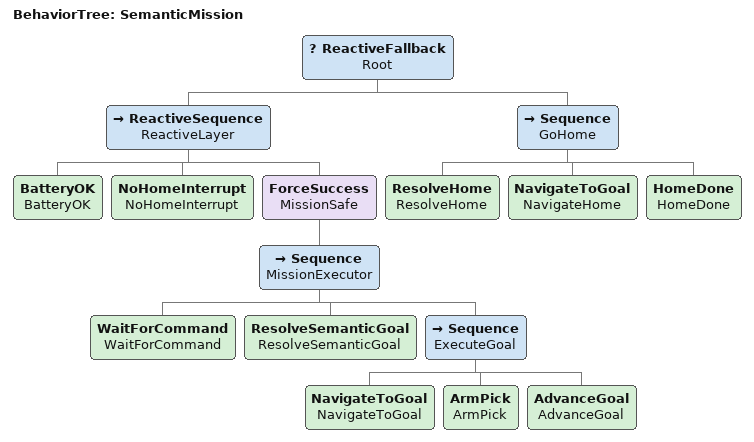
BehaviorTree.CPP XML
<?xml version="1.0" encoding="UTF-8"?>
<!-- TOSM semantic mission tree (hybrid deliberative/reactive).
     Same architecture as the py_trees implementation / paper Fig. 16;
     editable in Groot2. Loaded by mission_bt_cpp at startup. -->
<root BTCPP_format="4" main_tree_to_execute="SemanticMission">
  <BehaviorTree ID="SemanticMission">
    <ReactiveFallback name="Root">
      <ReactiveSequence name="ReactiveLayer">
        <BatteryOK name="BatteryOK"/>
        <NoHomeInterrupt name="NoHomeInterrupt"/>
        <ForceSuccess name="MissionSafe">
          <Sequence name="MissionExecutor">
            <WaitForCommand name="WaitForCommand"/>
            <ResolveSemanticGoal name="ResolveSemanticGoal"/>
            <Sequence name="ExecuteGoal">
              <NavigateToGoal name="NavigateToGoal"/>
              <ArmPick name="ArmPick"/>
              <AdvanceGoal name="AdvanceGoal"/>
            </Sequence>
          </Sequence>
        </ForceSuccess>
      </ReactiveSequence>
      <Sequence name="GoHome">
        <ResolveHome name="ResolveHome"/>
        <NavigateToGoal name="NavigateHome"/>
        <HomeDone name="HomeDone"/>
      </Sequence>
    </ReactiveFallback>
  </BehaviorTree>

</root>
